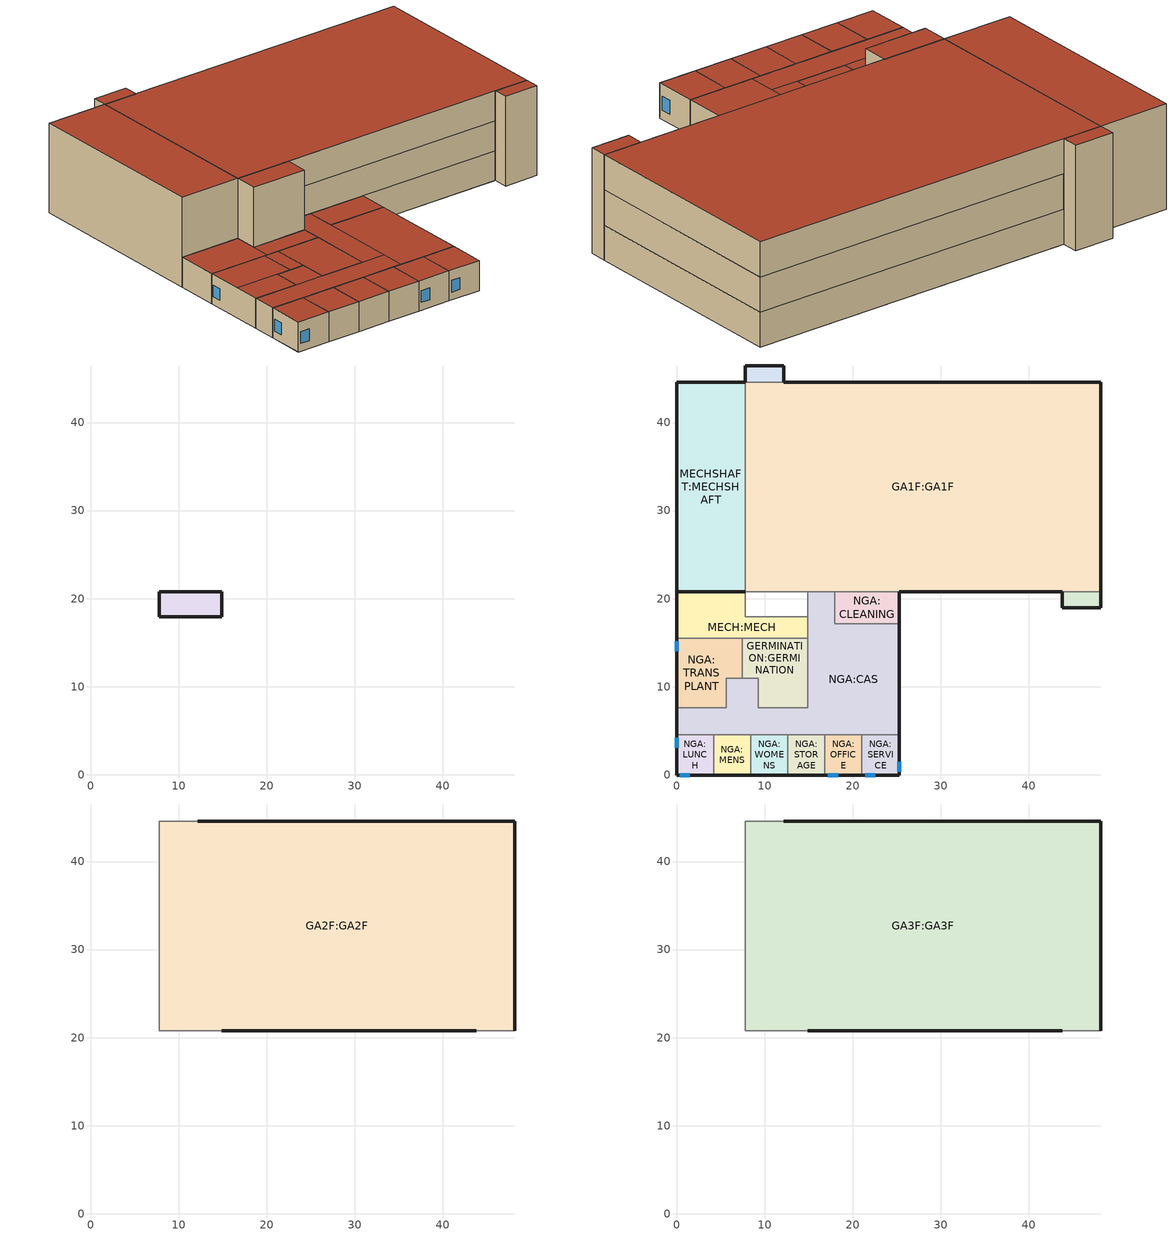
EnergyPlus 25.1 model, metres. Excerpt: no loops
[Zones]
ELEVATOR:ELEVATOR
 floor ground (CEA_Denver Floor - GrowingArea): 14.88,17.97 7.77,17.97 7.77,20.81 14.88,20.81 z-1.22
 wall outside (CEA_Denver External Wall - Elevator): 7.77,20.81 7.77,17.97 14.88,17.97 14.88,20.81 z3.66:10.97
 wall to MECH:MECH (CEA_Denver Internal Walls_Rev): 7.77,20.81 7.77,17.97 14.88,17.97 z0:3.66
 wall ground (CEA_Denver External Wall - Elevator): 14.88,17.97 14.88,20.81 7.77,20.81 7.77,17.97 14.88,17.97 z-1.22:0
 wall to NGA:CAS (CEA_Denver Internal Walls): 14.88,17.97 14.88,20.81 z0:3.66
 wall to GA3F:GA3F (CEA_Denver Internal Walls): 14.88,20.81 7.77,20.81 z7.32:10.97
 wall to GA2F:GA2F (CEA_Denver Internal Walls): 14.88,20.81 7.77,20.81 z3.66:7.32
 wall to GA1F:GA1F (CEA_Denver Internal Walls): 14.88,20.81 7.77,20.81 z0:3.66
 roof outside (CEA_Denver Roof - GrowingArea): 7.77,17.97 14.88,17.97 14.88,20.81 7.77,20.81 z10.97
MECH:MECH
 floor ground (CEA_Denver Floor - GrowingArea): 7.77,17.97 0,17.97 0,20.81 7.77,20.81 z0; 14.88,15.53 0,15.53 0,17.97 14.88,17.97 z0
 wall outside (CEA_Denver External Wall - Elevator): 0,20.81 0,15.53 z0:3.66
 wall to MECHSHAFT:MECHSHAFT (CEA_Denver Internal Walls): 7.77,20.81 0,20.81 z0:3.66
 wall to GERMINATION:GERMINATION (CEA_Denver Internal Walls): 7.44,15.53 14.88,15.53 z0:3.66
 wall to NGA:TRANSPLANT (CEA_Denver Internal Walls): 0,15.53 7.44,15.53 z0:3.66
 wall to NGA:CAS (CEA_Denver Internal Walls): 14.88,15.53 14.88,17.97 z0:3.66
 roof outside (CEA_Denver Roof - GrowingArea): 7.77,15.53 14.88,15.53 14.88,17.97 7.77,17.97 z3.66; 0,15.53 7.77,15.53 7.77,20.81 0,20.81 z3.66
MECHSHAFT:MECHSHAFT
 floor ground (CEA_Denver Floor - GrowingArea): 7.77,20.81 0,20.81 0,44.59 7.77,44.59 z0
 wall outside (CEA_Denver External Wall - Elevator): 7.77,44.59 0,44.59 0,20.81 z0:10.97; 0,20.81 7.77,20.81 z3.66:10.97
 wall to GA3F:GA3F (CEA_Denver Internal Walls_Rev): 7.77,20.81 7.77,44.59 z7.32:10.97
 wall to GA2F:GA2F (CEA_Denver Internal Walls_Rev): 7.77,20.81 7.77,44.59 z3.66:7.32
 wall to GA1F:GA1F (CEA_Denver Internal Walls_Rev): 7.77,20.81 7.77,44.59 z0:3.66
 roof outside (CEA_Denver Roof - GrowingArea): 0,20.81 7.77,20.81 7.77,44.59 0,44.59 z10.97
GERMINATION:GERMINATION
 floor ground (CEA_Denver Floor - GrowingArea): 14.88,7.6 9.27,7.6 9.27,10.96 14.88,10.96 z0; 14.88,10.96 7.44,10.96 7.44,15.53 14.88,15.53 z0
 wall to NGA:CAS (CEA_Denver Internal Walls): 7.44,10.96 9.27,10.96 9.27,7.6 14.88,7.6 14.88,15.53 z0:3.66
 wall to NGA:TRANSPLANT (CEA_Denver Internal Walls): 7.44,15.53 7.44,10.96 z0:3.66
 roof outside (CEA_Denver Roof - GrowingArea): 7.44,10.96 9.27,10.96 9.27,15.53 7.44,15.53 z3.66; 9.27,7.6 14.88,7.6 14.88,15.53 9.27,15.53 z3.66
NGA:TRANSPLANT
 floor ground (CEA_Denver Floor - GrowingArea): 7.44,10.96 5.61,10.96 5.61,15.53 7.44,15.53 z0; 5.61,7.6 0,7.6 0,15.53 5.61,15.53 z0
 wall outside (CEA_Denver External Wall - NonGrowingArea): 0,15.53 0,7.6 z0:3.66
 wall to NGA:CAS (CEA_Denver Internal Walls): 0,7.6 5.61,7.6 5.61,10.96 7.44,10.96 z0:3.66
 window x4 (CEA_Denver Glazing - 1001): 0,15.18 0,14.05 z0.95:2.4
 roof outside (CEA_Denver Roof - GrowingArea): 0,7.6 5.61,7.6 5.61,10.96 0,10.96 z3.66; 0,10.96 7.44,10.96 7.44,15.53 0,15.53 z3.66
NGA:CAS
 floor ground (CEA_Denver Floor - GrowingArea): 5.61,4.56 0,4.56 0,7.6 5.61,7.6 z0; 17.93,17.15 14.88,17.15 14.88,20.81 17.93,20.81 z0; 9.27,7.6 5.61,7.6 5.61,10.96 9.27,10.96 z0; 14.88,4.56 5.61,4.56 5.61,7.6 14.88,7.6 z0; 25.25,4.56 14.88,4.56 14.88,17.15 25.25,17.15 z0
 wall outside (CEA_Denver External Wall - NonGrowingArea): 0,7.6 0,4.56 / 25.25,4.56 25.25,17.15 z0:3.66
 wall to GA1F:GA1F (CEA_Denver Internal Walls_Rev): 17.93,20.81 14.88,20.81 z0:3.66
 wall to NGA:LUNCH (CEA_Denver Internal Walls_Rev): 0,4.56 4.21,4.56 z0:3.66
 wall to NGA:MENS (CEA_Denver Internal Walls_Rev): 4.21,4.56 8.42,4.56 z0:3.66
 wall to NGA:WOMENS (CEA_Denver Internal Walls_Rev): 8.42,4.56 12.62,4.56 z0:3.66
 wall to NGA:STORAGE (CEA_Denver Internal Walls_Rev): 12.62,4.56 16.83,4.56 z0:3.66
 wall to NGA:OFFICE (CEA_Denver Internal Walls_Rev): 16.83,4.56 21.04,4.56 z0:3.66
 wall to NGA:SERVICE (CEA_Denver Internal Walls_Rev): 21.04,4.56 25.25,4.56 z0:3.66
 wall to NGA:CLEANING (CEA_Denver Internal Walls): 25.25,17.15 17.93,17.15 17.93,20.81 z0:3.66
 roof outside (CEA_Denver Roof - GrowingArea): 17.93,4.56 25.25,4.56 25.25,17.15 17.93,17.15 z3.66; 14.88,7.6 17.93,7.6 17.93,20.81 14.88,20.81 z3.66; 5.61,7.6 9.27,7.6 9.27,10.96 5.61,10.96 z3.66; 0,4.56 17.93,4.56 17.93,7.6 0,7.6 z3.66
GA1F:GA1F
 floor ground (CEA_Denver Floor - GrowingArea): 48.16,20.81 7.77,20.81 7.77,44.59 48.16,44.59 z0
 wall outside (CEA_Denver External Wall - GrowingArea): 48.16,20.81 48.16,44.59 12.14,44.59 / 25.25,20.81 43.79,20.81 z0:3.66
 wall to STAIRS1:STAIRS1 (CEA_Denver Internal Walls_Rev): 43.79,20.81 48.16,20.81 z0:3.66
 wall to STAIRS2:STAIRS2 (CEA_Denver Internal Walls): 12.14,44.59 7.77,44.59 z0:3.66
 wall to NGA:CLEANING (CEA_Denver Internal Walls): 17.93,20.81 25.25,20.81 z0:3.66
STAIRS1:STAIRS1
 floor ground (CEA_Denver Floor - GrowingArea): 48.16,18.98 43.79,18.98 43.79,20.81 48.16,20.81 z0
 wall outside (CEA_Denver External Wall - Elevator): 43.79,20.81 43.79,18.98 48.16,18.98 48.16,20.81 z0:10.97
 wall to GA3F:GA3F (CEA_Denver Internal Walls): 48.16,20.81 43.79,20.81 z7.32:10.97
 wall to GA2F:GA2F (CEA_Denver Internal Walls): 48.16,20.81 43.79,20.81 z3.66:7.32
 roof outside (CEA_Denver Roof - GrowingArea): 43.79,18.98 48.16,18.98 48.16,20.81 43.79,20.81 z10.97
STAIRS2:STAIRS2
 floor ground (CEA_Denver Floor - GrowingArea): 12.14,44.59 7.77,44.59 7.77,46.41 12.14,46.41 z0
 wall outside (CEA_Denver External Wall - GrowingArea): 12.14,44.59 12.14,46.41 7.77,46.41 7.77,44.59 z0:10.97
 wall to GA3F:GA3F (CEA_Denver Internal Walls_Rev): 7.77,44.59 12.14,44.59 z7.32:10.97
 wall to GA2F:GA2F (CEA_Denver Internal Walls_Rev): 7.77,44.59 12.14,44.59 z3.66:7.32
 roof outside (CEA_Denver Roof - GrowingArea): 7.77,44.59 12.14,44.59 12.14,46.41 7.77,46.41 z10.97
NGA:CLEANING
 floor ground (CEA_Denver Floor - GrowingArea): 25.25,17.15 17.93,17.15 17.93,20.81 25.25,20.81 z0
 wall outside (CEA_Denver External Wall - NonGrowingArea): 25.25,17.15 25.25,20.81 z0:3.66
 roof outside (CEA_Denver Roof - GrowingArea): 17.93,17.15 25.25,17.15 25.25,20.81 17.93,20.81 z3.66
NGA:LUNCH
 floor ground (CEA_Denver Floor - GrowingArea): 4.21,-0.02 0,-0.02 0,4.56 4.21,4.56 z0
 wall outside (CEA_Denver External Wall - NonGrowingArea): 0,4.56 0,-0.02 4.21,-0.02 z0:3.66
 wall to NGA:MENS (CEA_Denver Internal Walls): 4.21,-0.02 4.21,4.56 z0:3.66
 window x2 (CEA_Denver Glazing - 1001): 0,4.21 0,3.07 / 0.34,-0.02 1.48,-0.02 z0.95:2.4
 roof outside (CEA_Denver Roof - GrowingArea): 0,-0.02 4.21,-0.02 4.21,4.56 0,4.56 z3.66
NGA:MENS
 floor ground (CEA_Denver Floor - GrowingArea): 8.42,-0.02 4.21,-0.02 4.21,4.56 8.42,4.56 z0
 wall outside (CEA_Denver External Wall - NonGrowingArea): 4.21,-0.02 8.42,-0.02 z0:3.66
 wall to NGA:WOMENS (CEA_Denver Internal Walls): 8.42,-0.02 8.42,4.56 z0:3.66
 roof outside (CEA_Denver Roof - GrowingArea): 4.21,-0.02 8.42,-0.02 8.42,4.56 4.21,4.56 z3.66
NGA:WOMENS
 floor ground (CEA_Denver Floor - GrowingArea): 12.62,-0.02 8.42,-0.02 8.42,4.56 12.62,4.56 z0
 wall outside (CEA_Denver External Wall - NonGrowingArea): 8.42,-0.02 12.62,-0.02 z0:3.66
 wall to NGA:STORAGE (CEA_Denver Internal Walls): 12.62,-0.02 12.62,4.56 z0:3.66
 roof outside (CEA_Denver Roof - GrowingArea): 8.42,-0.02 12.62,-0.02 12.62,4.56 8.42,4.56 z3.66
NGA:STORAGE
 floor ground (CEA_Denver Floor - GrowingArea): 16.83,-0.02 12.62,-0.02 12.62,4.56 16.83,4.56 z0
 wall outside (CEA_Denver External Wall - NonGrowingArea): 12.62,-0.02 16.83,-0.02 z0:3.66
 wall to NGA:OFFICE (CEA_Denver Internal Walls): 16.83,-0.02 16.83,4.56 z0:3.66
 roof outside (CEA_Denver Roof - GrowingArea): 12.62,-0.02 16.83,-0.02 16.83,4.56 12.62,4.56 z3.66
NGA:OFFICE
 floor ground (CEA_Denver Floor - GrowingArea): 21.04,-0.02 16.83,-0.02 16.83,4.56 21.04,4.56 z0
 wall outside (CEA_Denver External Wall - NonGrowingArea): 16.83,-0.02 21.04,-0.02 z0:3.66
 wall to NGA:SERVICE (CEA_Denver Internal Walls): 21.04,-0.02 21.04,4.56 z0:3.66
 window x2 (CEA_Denver Glazing - 1001): 17.18,-0.02 18.32,-0.02 z0.95:2.4
 roof outside (CEA_Denver Roof - GrowingArea): 16.83,-0.02 21.04,-0.02 21.04,4.56 16.83,4.56 z3.66
NGA:SERVICE
 floor ground (CEA_Denver Floor - GrowingArea): 25.25,-0.02 21.04,-0.02 21.04,4.56 25.25,4.56 z0
 wall outside (CEA_Denver External Wall - NonGrowingArea): 21.04,-0.02 25.25,-0.02 25.25,4.56 z0:3.66
 window x2 (CEA_Denver Glazing - 1001): 25.25,0.33 25.25,1.47 / 21.39,-0.02 22.53,-0.02 z0.95:2.4
 roof outside (CEA_Denver Roof - GrowingArea): 21.04,-0.02 25.25,-0.02 25.25,4.56 21.04,4.56 z3.66
GA2F:GA2F
 floor to GA1F:GA1F (CEA_Denver Floor - GrowingArea): 48.16,20.81 7.77,20.81 7.77,44.59 48.16,44.59 z3.66
 wall outside (CEA_Denver External Wall - GrowingArea): 48.16,20.81 48.16,44.59 12.14,44.59 / 14.88,20.81 43.79,20.81 z3.66:7.32
GA3F:GA3F
 floor to GA2F:GA2F (CEA_Denver Floor - GrowingArea): 48.16,20.81 7.77,20.81 7.77,44.59 48.16,44.59 z7.32
 wall outside (CEA_Denver External Wall - GrowingArea): 48.16,20.81 48.16,44.59 12.14,44.59 / 14.88,20.81 43.79,20.81 z7.32:10.97
 roof outside (CEA_Denver Roof - GrowingArea): 7.77,20.81 48.16,20.81 48.16,44.59 7.77,44.59 z10.97
[Building]
Building 1: North Axis {deg}=0; Terrain=Suburbs; Loads Convergence Tolerance Value {W}=0.04; Temperature Convergence Tolerance Value {deltaC}=0.4; Solar Distribution=FullExterior; Maximum Number of Warmup Days=25; Minimum Number of Warmup Days=6
[Site:Location]
CEA_Denver_0509 (01-01:31-12)  (01-01:31-12): Latitude {deg}=39.83; Longitude {deg}=-104.66; Time Zone {hr}=-7; Elevation {m}=1655
[SizingPeriod:DesignDay] Day of Month=21; Dry-Bulb Temperature Range Modifier Type=DefaultMultipliers; Humidity Condition Type=Wetbulb; Barometric Pressure {Pa}=83011; Rain Indicator=No; Snow Indicator=No; Daylight Saving Time Indicator=No
Name | Month | Day Type | Maximum Dry-Bulb Temperature {C} | Daily Dry-Bulb Temperature Range {deltaC} | Wetbulb or DewPoint at Maximum Dry-Bulb {C} | Wind Speed {m/s} | Wind Direction {deg} | Solar Model Indicator | Sky Clearness | ASHRAE Clear Sky Optical Depth for Beam Irradiance (taub) | ASHRAE Clear Sky Optical Depth for Diffuse Irradiance (taud)
Denver Intl Ap Ann Htg 99.6% Condns DB | 12 | WinterDesignDay | -17.4 | 0 | -17.4 | 3.3 | 160 | ASHRAEClearSky | 0
Denver Intl Ap Ann Clg .4% Condns WB=>MDB | 7 | SummerDesignDay | 27.3 | 15.2 | 18.3 | 4.2 | 80 | ASHRAETau |  | 0.424 | 2.012
[Site:GroundTemperature:BuildingSurface]
18, 18, 18, 18, 18, 18, 18, 18, 18, 18, 18, 18
[Site:GroundTemperature:FCfactorMethod]
January Ground Temperature {C}=0.36; February Ground Temperature {C}=2.33; March Ground Temperature {C}=6.17; April Ground Temperature {C}=9.79; May Ground Temperature {C}=16.66; June Ground Temperature {C}=20.28; July Ground Temperature {C}=21.27; August Ground Temperature {C}=19.44; September Ground Temperature {C}=15.2; October Ground Temperature {C}=9.93; November Ground Temperature {C}=4.73; December Ground Temperature {C}=1.3
[Site:GroundTemperature:Shallow]
14, 14, 14, 14, 14, 14, 14, 14, 14, 14, 14, 14
[Site:GroundTemperature:Deep]
14, 14, 14, 14, 14, 14, 14, 14, 14, 14, 14, 14
[Site:GroundReflectance]
0.2, 0.2, 0.2, 0.2, 0.2, 0.2, 0.2, 0.2, 0.2, 0.2, 0.2, 0.2
[Site:GroundReflectance:SnowModifier]
2, 2
[Site:Precipitation]
Precipitation Model Type=ScheduleAndDesignLevel; Design Level for Total Annual Precipitation {m/yr}=0.75; Precipitation Rates Schedule=Site Precipitation Schedule; Average Total Annual Precipitation {m/yr}=0.75
[Material] Thermal Absorptance=0.9
Name | Roughness | Thickness {m} | Conductivity {W/m-K} | Density {kg/m3} | Specific Heat {J/kg-K} | Solar Absorptance | Visible Absorptance
6 in. Concrete at R-0.0625/in (NW 145 lb/ft3 solid concrete)_.1524 | Rough | 0.1524 | 2.27 | 2321.4 | 837.36 | 0.7 | 0.7
CEA_Gypsum_.0127 | Smooth | 0.0127 | 0.160062 | 783.302 | 836.8 | 0.5 | 0.5
8 in. Concrete at R-0.0625/in (NW 145 lb/ft3 solid concrete)_.2032 | Rough | 0.2032 | 2.3 | 2321.4 | 837.36 | 0.7 | 0.7
[Material:NoMass] Roughness=MediumRough; Thermal Absorptance=0.9; Solar Absorptance=0.6; Visible Absorptance=0.6
Name | Thermal Resistance {m2-K/W}
3_RVAL_1 | 9.24
9_RVAL_1; 11_RVAL_1 | 6.16
[WindowMaterial:SimpleGlazingSystem]
Simple CEA_Denver Glazing - 1001: U-Factor {W/m2-K}=0.9085; Solar Heat Gain Coefficient=0.17; Visible Transmittance=0.153
[Construction]
CEA_Denver Floor - GrowingArea: 6 in. Concrete at R-0.0625/in (NW 145 lb/ft3 solid concrete)_.1524
CEA_Denver Roof - GrowingArea: 3_RVAL_1
CEA_Denver Internal Walls; CEA_Denver Internal Walls_Rev: CEA_Gypsum_.0127, CEA_Gypsum_.0127
CEA_Denver External Wall - Elevator: 8 in. Concrete at R-0.0625/in (NW 145 lb/ft3 solid concrete)_.2032
CEA_Denver External Wall - GrowingArea: 9_RVAL_1
CEA_Denver External Wall - NonGrowingArea: 11_RVAL_1, CEA_Gypsum_.0127
CEA_Denver Glazing - 1001: Simple CEA_Denver Glazing - 1001
[EnergyManagementSystem:ProgramCallingManager]
smoothingManager: BeginTimestepBeforePredictor; smoothingLEDProgram; smoothingThermostatProgram
[EnergyManagementSystem:Program]
smoothingLEDProgram: SET LEDAct = LEDFileValueSerIntensity
smoothingThermostatProgram: SET clgAct = clgFileValueSer; SET htgAct = htgFileValueSer
[EnergyManagementSystem:Actuator] Actuated Component Type=Schedule:Compact; Actuated Component Control Type=Schedule Value
Name | Actuated Component Unique
LEDAct | LED Sch
clgAct | GA Clg
htgAct | GA Htg
[EnergyManagementSystem:Sensor] Output:Variable or Output:Meter=Schedule Value
Name | Output:Variable or Output:Meter Index Key
ledFileValueSerIntensity | ledFileValueIntensity
clgFileValueSer | clgFileValue
htgFileValueSer | htgFileValue
[RoofIrrigation]
Irrigation Model Type=Schedule; Irrigation Rate Schedule=Roof Irrigation Schedule
[Zone] Type=1; Multiplier=1; Zone Inside Convection Algorithm=TARP; Part of Total Floor Area=Yes
Name | Volume {m3} | Floor Area {m2}
MECH:MECH | 208.0505 | 56.8817
ELEVATOR:ELEVATOR | 221.6388 | 18.179
STAIRS1:STAIRS1 | 70.1087 | 6.3893
GA3F:GA3F; GA2F:GA2F | 3332.24 | 950.6571
GA1F:GA1F | 3480.48 | 951.5757
STAIRS2:STAIRS2 | 78.3478 | 7.1402
MECHSHAFT:MECHSHAFT | 1942.85 | 177.0601
GERMINATION:GERMINATION | 191.8508 | 52.4527
NGA:LUNCH; NGA:SERVICE | 66.3452 | 18.139
NGA:MENS; NGA:WOMENS; NGA:STORAGE; NGA:OFFICE | 67.997 | 18.5906
NGA:TRANSPLANT | 188.9153 | 51.6501
NGA:CAS | 719.0924 | 196.6023
NGA:CLEANING | 95.4962 | 26.109
[People] Number of People Schedule=BLDG_OCC_SCH; Number of People Calculation Method=People/Area; Fraction Radiant=0.3; Sensible Heat Fraction=AutoCalculate; Activity Level Schedule=ACTIVITY_SCH; Carbon Dioxide Generation Rate {m3/s-W}=3.82e-08; Enable ASHRAE 55 Comfort Warnings=No; Mean Radiant Temperature Calculation Type=EnclosureAveraged; Clothing Insulation Calculation Method=ClothingInsulationSchedule
Name | Zone or ZoneList or Space or SpaceList | People per Floor Area {person/m2}
People MECH:MECH | MECH:MECH | 0.111
People ELEVATOR:ELEVATOR | ELEVATOR:ELEVATOR | 0.111
People STAIRS1:STAIRS1 | STAIRS1:STAIRS1 | 0.111
People GA3F:GA3F | GA3F:GA3F | 0.00102267
People GA2F:GA2F | GA2F:GA2F | 0.00102267
People GA1F:GA1F | GA1F:GA1F | 0.00102267
People STAIRS2:STAIRS2 | STAIRS2:STAIRS2 | 0.111
People MECHSHAFT:MECHSHAFT | MECHSHAFT:MECHSHAFT | 0.111
People GERMINATION:GERMINATION | GERMINATION:GERMINATION | 0.00102267
People NGA:LUNCH | NGA:LUNCH | 0.111
People NGA:MENS | NGA:MENS | 0.111
People NGA:WOMENS | NGA:WOMENS | 0.111
People NGA:STORAGE | NGA:STORAGE | 0.111
People NGA:OFFICE | NGA:OFFICE | 0.111
People NGA:SERVICE | NGA:SERVICE | 0.111
People NGA:TRANSPLANT | NGA:TRANSPLANT | 0.111
People NGA:CAS | NGA:CAS | 0.111
People NGA:CLEANING | NGA:CLEANING | 0.111
[Lights] Schedule=BLDG_LIGHT_SCH; Design Level Calculation Method=Watts/Area; Watts per Floor Area {W/m2}=15; Return Air Fraction=0; Fraction Radiant=0.42; Fraction Visible=0.18; Fraction Replaceable=1
Name | Zone or ZoneList or Space or SpaceList
MECH:MECH General lighting | MECH:MECH
ELEVATOR:ELEVATOR General lighting | ELEVATOR:ELEVATOR
STAIRS1:STAIRS1 General lighting | STAIRS1:STAIRS1
GA3F:GA3F General lighting | GA3F:GA3F
GA2F:GA2F General lighting | GA2F:GA2F
GA1F:GA1F General lighting | GA1F:GA1F
STAIRS2:STAIRS2 General lighting | STAIRS2:STAIRS2
MECHSHAFT:MECHSHAFT General lighting | MECHSHAFT:MECHSHAFT
GERMINATION:GERMINATION General lighting | GERMINATION:GERMINATION
NGA:LUNCH General lighting | NGA:LUNCH
NGA:MENS General lighting | NGA:MENS
NGA:WOMENS General lighting | NGA:WOMENS
NGA:STORAGE General lighting | NGA:STORAGE
NGA:OFFICE General lighting | NGA:OFFICE
NGA:SERVICE General lighting | NGA:SERVICE
NGA:TRANSPLANT General lighting | NGA:TRANSPLANT
NGA:CAS General lighting | NGA:CAS
NGA:CLEANING General lighting | NGA:CLEANING
[OtherEquipment] Fuel Type=Electricity; Schedule=BLDG_EQUIP_SCH; Design Level Calculation Method=Watts/Area; Power per Floor Area {W/m2}=11.77; Fraction Latent=0; Fraction Radiant=0.2; Fraction Lost=0; Carbon Dioxide Generation Rate {m3/s-W}=0
Name | Zone or ZoneList or Space or SpaceList
MECH:MECH Equipment gain | MECH:MECH
ELEVATOR:ELEVATOR Equipment gain | ELEVATOR:ELEVATOR
STAIRS1:STAIRS1 Equipment gain | STAIRS1:STAIRS1
GA3F:GA3F Equipment gain | GA3F:GA3F
GA2F:GA2F Equipment gain | GA2F:GA2F
GA1F:GA1F Equipment gain | GA1F:GA1F
STAIRS2:STAIRS2 Equipment gain | STAIRS2:STAIRS2
MECHSHAFT:MECHSHAFT Equipment gain | MECHSHAFT:MECHSHAFT
GERMINATION:GERMINATION Equipment gain | GERMINATION:GERMINATION
NGA:LUNCH Equipment gain | NGA:LUNCH
NGA:MENS Equipment gain | NGA:MENS
NGA:WOMENS Equipment gain | NGA:WOMENS
NGA:STORAGE Equipment gain | NGA:STORAGE
NGA:OFFICE Equipment gain | NGA:OFFICE
NGA:SERVICE Equipment gain | NGA:SERVICE
NGA:TRANSPLANT Equipment gain | NGA:TRANSPLANT
NGA:CAS Equipment gain | NGA:CAS
NGA:CLEANING Equipment gain | NGA:CLEANING
[ZoneInfiltration:DesignFlowRate] Schedule=On 24/7; Design Flow Rate Calculation Method=Flow/ExteriorArea; Flow Rate per Exterior Surface Area {m3/s-m2}=0.000302; Constant Term Coefficient=1; Temperature Term Coefficient=0; Velocity Term Coefficient=0; Velocity Squared Term Coefficient=0
Name | Zone or ZoneList or Space or SpaceList | Design Flow Rate {m3/s}
MECH:MECH Infiltration | MECH:MECH | 0.040454
ELEVATOR:ELEVATOR Infiltration | ELEVATOR:ELEVATOR | 0.043096
STAIRS1:STAIRS1 Infiltration | STAIRS1:STAIRS1 | 0.013632
GA3F:GA3F Infiltration | GA3F:GA3F | 0.647936
GA2F:GA2F Infiltration | GA2F:GA2F | 0.647936
GA1F:GA1F Infiltration | GA1F:GA1F | 0.676761
STAIRS2:STAIRS2 Infiltration | STAIRS2:STAIRS2 | 0.015234
MECHSHAFT:MECHSHAFT Infiltration | MECHSHAFT:MECHSHAFT | 0.377775
GERMINATION:GERMINATION Infiltration | GERMINATION:GERMINATION | 0.037304
NGA:LUNCH Infiltration | NGA:LUNCH | 0.0129
NGA:MENS Infiltration | NGA:MENS | 0.013222
NGA:WOMENS Infiltration | NGA:WOMENS | 0.013222
NGA:STORAGE Infiltration | NGA:STORAGE | 0.013222
NGA:OFFICE Infiltration | NGA:OFFICE | 0.013222
NGA:SERVICE Infiltration | NGA:SERVICE | 0.0129
NGA:TRANSPLANT Infiltration | NGA:TRANSPLANT | 0.036734
NGA:CAS Infiltration | NGA:CAS | 0.139824
NGA:CLEANING Infiltration | NGA:CLEANING | 0.018569
[DesignSpecification:OutdoorAir]
SZ DSOA GERMINATION:GERMINATION: Outdoor Air Method=Flow/Person; Outdoor Air Flow per Person {m3/s-person}=0.00944; Outdoor Air Flow per Zone Floor Area {m3/s-m2}=0; Outdoor Air Flow per Zone {m3/s}=0
[DesignSpecification:ZoneAirDistribution]
SZ DSZAD GERMINATION:GERMINATION: Zone Air Distribution Effectiveness in Cooling Mode=1; Zone Air Distribution Effectiveness in Heating Mode=1
[Sizing:Zone]
GERMINATION:GERMINATION: Zone Cooling Design Supply Air Temperature Input Method=SupplyAirTemperature; Zone Cooling Design Supply Air Temperature {C}=14; Zone Cooling Design Supply Air Temperature Difference {deltaC}=11.11; Zone Heating Design Supply Air Temperature Input Method=SupplyAirTemperature; Zone Heating Design Supply Air Temperature {C}=50; Zone Cooling Design Supply Air Humidity Ratio {kgWater/kgDryAir}=0.008; Zone Heating Design Supply Air Humidity Ratio {kgWater/kgDryAir}=0.008; Design Specification Outdoor Air Object=SZ DSOA GERMINATION:GERMINATION; Cooling Design Air Flow Method=DesignDay; Cooling Design Air Flow Rate {m3/s}=0; Cooling Minimum Air Flow Fraction=0; Heating Design Air Flow Method=DesignDay; Heating Design Air Flow Rate {m3/s}=0; Heating Maximum Air Flow Fraction=0; Design Specification Zone Air Distribution Object=SZ DSZAD GERMINATION:GERMINATION
[ZoneControl:Thermostat]
GERMINATION:GERMINATION Thermostat: Zone or ZoneList=GERMINATION:GERMINATION; Control Type Schedule=HVACTemplate-Always 4; Control 1=GA Thermostat Dual SP Control
[ThermostatSetpoint:DualSetpoint]
GA Thermostat Dual SP Control: Heating Setpoint Temperature Schedule=GA Htg; Cooling Setpoint Temperature Schedule=GA Clg
[ZoneHVAC:PackagedTerminalHeatPump]
GERMINATION:GERMINATION PTHP: Cooling Supply Air Flow Rate {m3/s}=autosize; Heating Supply Air Flow Rate {m3/s}=autosize; Cooling Outdoor Air Flow Rate {m3/s}=autosize; Heating Outdoor Air Flow Rate {m3/s}=autosize; No Load Outdoor Air Flow Rate {m3/s}=autosize; Supply Air Fan=GERMINATION:GERMINATION PTHP Supply Fan; Heating Coil=GERMINATION:GERMINATION PTHP Heating Coil; Heating Convergence Tolerance=0.001; Cooling Coil=GERMINATION:GERMINATION PTHP Cooling Coil; Cooling Convergence Tolerance=0.001; Supplemental Heating Coil=GERMINATION:GERMINATION PTHP Supp Heating Coil; Maximum Supply Air Temperature from Supplemental Heater {C}=autosize; Maximum Outdoor Dry-Bulb Temperature for Supplemental Heater Operation {C}=21; Fan Placement=DrawThrough; Supply Air Fan Operating Mode Schedule=HVACTemplate-Always 0
[Zone equipment]
GERMINATION:GERMINATION: GERMINATION:GERMINATION PTHP
[Fan:OnOff]
GERMINATION:GERMINATION PTHP Supply Fan: Availability Schedule=HVACTemplate-Always 1; Fan Total Efficiency=0.7; Pressure Rise {Pa}=75; Maximum Flow Rate {m3/s}=autosize; Motor Efficiency=0.9; Motor In Airstream Fraction=1
[Coil:Cooling:DX:SingleSpeed]
GERMINATION:GERMINATION PTHP Cooling Coil: Gross Rated Total Cooling Capacity {W}=autosize; Gross Rated Sensible Heat Ratio=autosize; Gross Rated Cooling COP {W/W}=3; Rated Air Flow Rate {m3/s}=autosize; Total Cooling Capacity Function of Temperature Curve=GERMINATION:GERMINATION PTHP Cooling Coil Cap-FT; Total Cooling Capacity Function of Flow Fraction Curve=GERMINATION:GERMINATION PTHP Cooling Coil Cap-FF; Energy Input Ratio Function of Temperature Curve=GERMINATION:GERMINATION PTHP Cooling Coil EIR-FT; Energy Input Ratio Function of Flow Fraction Curve=GERMINATION:GERMINATION PTHP Cooling Coil EIR-FF; Part Load Fraction Correlation Curve=GERMINATION:GERMINATION PTHP Cooling Coil Coil PLF; Nominal Time for Condensate Removal to Begin {s}=0; Ratio of Initial Moisture Evaporation Rate and Steady State Latent Capacity=0; Maximum Cycling Rate {cycles/hr}=0; Latent Capacity Time Constant {s}=0; Condenser Type=AirCooled; Evaporative Condenser Effectiveness=0; Evaporative Condenser Pump Rated Power Consumption {W}=0; Crankcase Heater Capacity {W}=0; Maximum Outdoor Dry-Bulb Temperature for Crankcase Heater Operation {C}=10
[Coil:Heating:Electric]
GERMINATION:GERMINATION PTHP Supp Heating Coil: Efficiency=1; Nominal Capacity {W}=autosize
[Coil:Heating:DX:SingleSpeed]
GERMINATION:GERMINATION PTHP Heating Coil: Gross Rated Heating Capacity {W}=autosize; Gross Rated Heating COP {W/W}=2.75; Rated Air Flow Rate {m3/s}=autosize; Heating Capacity Function of Temperature Curve=GERMINATION:GERMINATION PTHP Heating Coil Cap-FT; Heating Capacity Function of Flow Fraction Curve=GERMINATION:GERMINATION PTHP Heating Coil Cap-FF; Energy Input Ratio Function of Temperature Curve=GERMINATION:GERMINATION PTHP Heating Coil EIR-FT; Energy Input Ratio Function of Flow Fraction Curve=GERMINATION:GERMINATION PTHP Heating Coil EIR-FF; Part Load Fraction Correlation Curve=GERMINATION:GERMINATION PTHP Heating Coil PLF; Defrost Energy Input Ratio Function of Temperature Curve=GERMINATION:GERMINATION PTHP Heating Coil DefrEIR-FT; Minimum Outdoor Dry-Bulb Temperature for Compressor Operation {C}=-8; Maximum Outdoor Dry-Bulb Temperature for Defrost Operation {C}=5; Crankcase Heater Capacity {W}=0; Maximum Outdoor Dry-Bulb Temperature for Crankcase Heater Operation {C}=0; Defrost Strategy=ReverseCycle; Defrost Control=Timed; Defrost Time Period Fraction=0.058333; Resistive Defrost Heater Capacity {W}=autosize
[AvailabilityManager:NightCycle] Applicability Schedule=HVACTemplate-Always 1; Fan Schedule=HVACTemplate-Always 1; Control Type=StayOff; Thermostat Tolerance {deltaC}=0.2; Cycling Run Time Control Type=FixedRunTime; Cycling Run Time {s}=3600
NGA VAV Availability; GA1F VAV Availability; GA2F VAV Availability; GA3F VAV Availability
[SetpointManager:Scheduled] Control Variable=Temperature
Name | Schedule | Setpoint Node or NodeList
Chilled Water Loop ChW Temp Manager | HVACTemplate-Always 7.22 | Chilled Water Loop ChW Supply Setpoint Nodes
Chilled Water Loop CndW Temp Manager | HVACTemplate-Always 29.4 | Chilled Water Loop CndW Supply Setpoint Nodes
[SetpointManager:OutdoorAirReset]
Hot Water Loop HW Temp Manager: Control Variable=Temperature; Setpoint at Outdoor Low Temperature {C}=82.2; Outdoor Low Temperature {C}=-6.7; Setpoint at Outdoor High Temperature {C}=65.6; Outdoor High Temperature {C}=10; Setpoint Node or NodeList=Hot Water Loop HW Supply Setpoint Nodes
[Schedule:File] File=..\21018_PV_CEA_Thermo_Lighting_Default_Demand_Yearly.csv; Rows to Skip at Top=1; Number of Hours of Data=8760; Column Separator=Comma; Interpolate to Timestep=Yes; Minutes per Item=1; Adjust Schedule for Daylight Savings=No
Name | Column Number
htgFileValue | 2
clgFileValue | 3
ledFileValueIntensity | 4
[Schedule:Compact]
Roof Irrigation Schedule: Through: 12/31, For: AllDays, Until: 24:00, .00007
Site Precipitation Schedule; On 24/7; HVACTemplate-Always 1: Through: 12/31, For: AllDays, Until: 24:00, 1
LED Sch: Through: 12/31, For: AllDays, Until: 16:00, 1, Until: 24:00, 0
ACTIVITY_SCH: Through: 12/31, For: AllDays, Until: 24:00, 120
BLDG_LIGHT_SCH: Through: 12/31, For: Weekdays, Until: 05:00, 0.05, Until: 07:00, 0.1, Until: 08:00, 0.3, Until: 17:00, 0.9, Until: 18:00, 0.7, Until: 20:00, 0.5, Until: 22:00, 0.3, Until: 23:00, 0.1, Until: 24:00, 0.05, For: Saturday, Until: 06:00, 0.05, Until: 08:00, 0.1, Until: 14:00, 0.5, Until: 17:00, 0.15, Until: 24:00, 0.05, For: SummerDesignDay, Until: 24:00, 1, For: WinterDesignDay, Until: 24:00, 0, For: AllOtherDays, Until: 24:00, 0.05
BLDG_OCC_SCH: Through: 12/31, For: SummerDesignDay, Until: 06:00, 0, Until: 22:00, 1, Until: 24:00, 0.05, For: Weekdays, Until: 06:00, 0, Until: 07:00, 0.1, Until: 08:00, 0.2, Until: 12:00, 0.95, Until: 13:00, 0.5, Until: 17:00, 0.95, Until: 18:00, 0.7, Until: 20:00, 0.4, Until: 22:00, 0.1, Until: 24:00, 0.05, For: Saturday, Until: 06:00, 0, Until: 08:00, 0.1, Until: 14:00, 0.5, Until: 17:00, 0.1, Until: 24:00, 0, For: AllOtherDays, Until: 24:00, 0
BLDG_EQUIP_SCH: Through: 12/31, For: Weekdays, Until: 08:00, 0.4, Until: 12:00, 0.9, Until: 13:00, 0.8, Until: 17:00, 0.9, Until: 18:00, 0.8, Until: 20:00, 0.6, Until: 22:00, 0.5, Until: 24:00, 0.4, For: Saturday, Until: 06:00, 0.3, Until: 08:00, 0.4, Until: 14:00, 0.5, Until: 17:00, 0.35, Until: 24:00, 0.3, For: SummerDesignDay, Until: 24:00, 1, For: WinterDesignDay, Until: 24:00, 0, For: AllOtherDays, Until: 24:00, 0.3
GA Htg: Through: 31 Dec, For: AllDays, Until: 24:00, 18
GA Clg: Through: 31 Dec, For: AllDays, Until: 24:00, 20
HVACTemplate-Always 4: Through: 12/31, For: AllDays, Until: 24:00, 4
HVACTemplate-Always 0: Through: 12/31, For: AllDays, Until: 24:00, 0
HVACTemplate-Always 7.22: Through: 12/31, For: AllDays, Until: 24:00, 7.22
HVACTemplate-Always 29.4: Through: 12/31, For: AllDays, Until: 24:00, 29.4
[Curve:Quadratic]
Name | Coefficient1 Constant | Coefficient2 x | Coefficient3 x**2 | Minimum Value of x | Maximum Value of x
GERMINATION:GERMINATION PTHP Cooling Coil Cap-FF | 0.8 | 0.2 | 0 | 0.5 | 1.5
GERMINATION:GERMINATION PTHP Cooling Coil EIR-FF | 1.1552 | -0.1808 | 0.0256 | 0.5 | 1.5
GERMINATION:GERMINATION PTHP Cooling Coil Coil PLF | 0.85 | 0.15 | 0 | 0 | 1
GERMINATION:GERMINATION PTHP Heating Coil EIR-FF | 1.3824 | -0.4336 | 0.0512 | 0 | 1
GERMINATION:GERMINATION PTHP Heating Coil PLF | 0.75 | 0.25 | 0 | 0 | 1
[Curve:Cubic]
Name | Coefficient1 Constant | Coefficient2 x | Coefficient3 x**2 | Coefficient4 x**3 | Minimum Value of x | Maximum Value of x
GERMINATION:GERMINATION PTHP Heating Coil Cap-FT | 0.758746 | 0.027626 | 0.000148716 | 3.4992e-06 | -20 | 20
GERMINATION:GERMINATION PTHP Heating Coil Cap-FF | 0.84 | 0.16 | 0 | 0 | 0.5 | 1.5
GERMINATION:GERMINATION PTHP Heating Coil EIR-FT | 1.19248 | -0.0300438 | 0.00103745 | -2.3328e-05 | -20 | 20
[Curve:Biquadratic]
Name | Coefficient1 Constant | Coefficient2 x | Coefficient3 x**2 | Coefficient4 y | Coefficient5 y**2 | Coefficient6 x*y | Minimum Value of x | Maximum Value of x | Minimum Value of y | Maximum Value of y
GERMINATION:GERMINATION PTHP Cooling Coil Cap-FT | 0.942588 | 0.00954335 | 0.00068377 | -0.0110427 | 5.249e-06 | -9.72e-06 | 12.77778 | 23.88889 | 18 | 46.11111
GERMINATION:GERMINATION PTHP Cooling Coil EIR-FT | 0.342414 | 0.034885 | -0.0006237 | 0.00497722 | 0.000437951 | -0.000728028 | 12.77778 | 23.88889 | 18 | 46.11111
GERMINATION:GERMINATION PTHP Heating Coil DefrEIR-FT | 1 | 0 | 0 | 0 | 0 | 0 | 0 | 50 | 0 | 50
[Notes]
Geometry convention template : External measurements
Zone geometry and surface areas : 2-Outer
Zone volume calculation method : 1-Inner
Zone floor area calculation method : 1-Inner
Window to wall ratio method : 1-Inner
